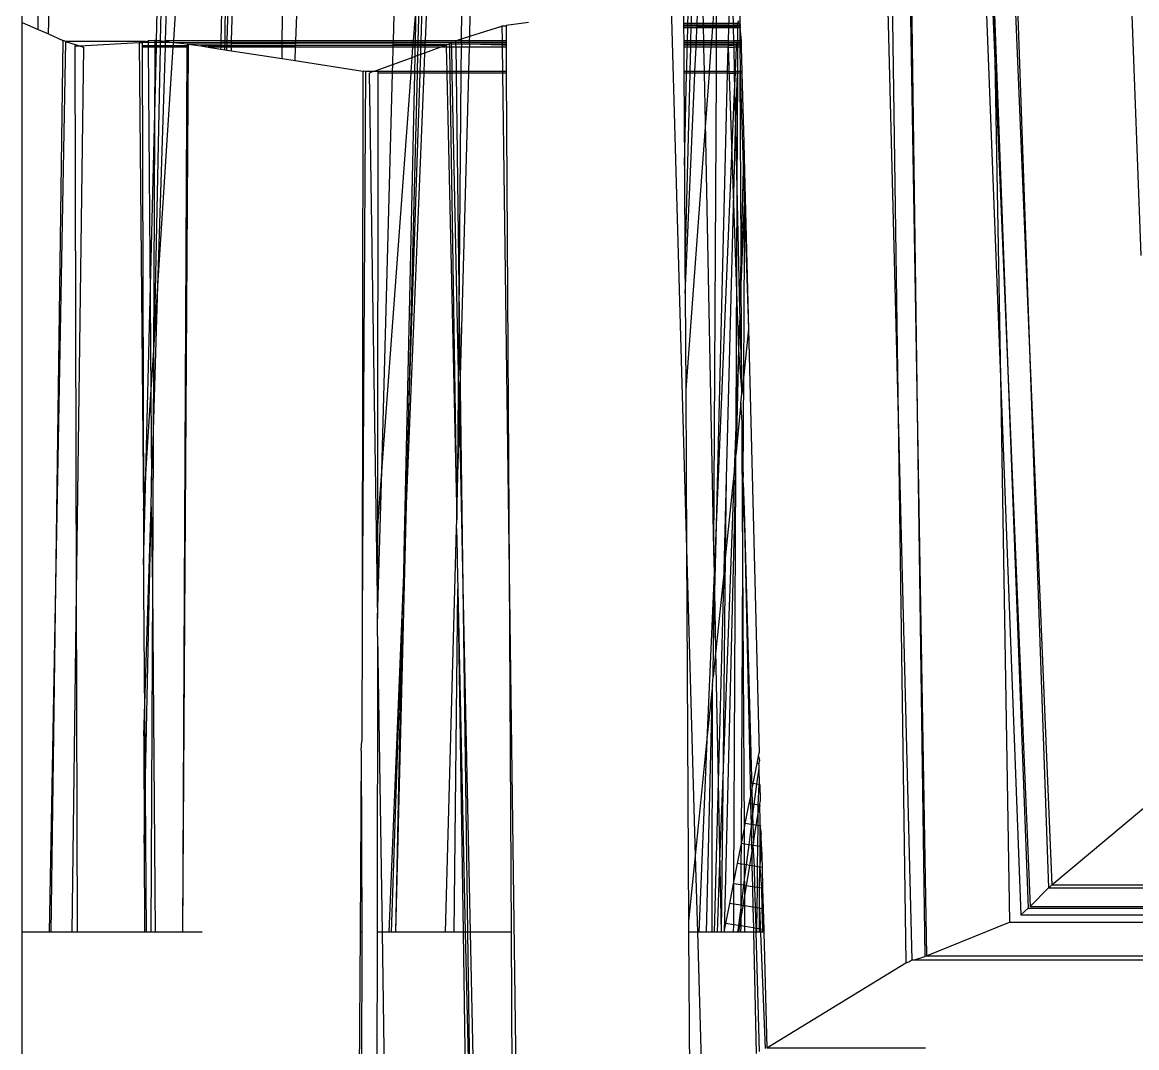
# Model space of a CAD drawing. Extents: x -24961 to 905641, y -154323 to 635957.
# Drawn here: x 437873.61 to 437907.46, y -143411.41 to -143380.25 of the extents above; entities that cross this region are included whole.
import ezdxf

# ---------------------------------------------------------------- set-up
doc = ezdxf.new("R2010")
doc.units = 0
doc.header["$LTSCALE"] = 1000
doc.header["$MEASUREMENT"] = 0

msp = doc.modelspace()

# ---------------------------------------------------------------- linework, layer by layer
for p, q in [((437906.967, -143371.009), (437907.587, -143387.344)), ((437899.797, -143375.767), (437900.215, -143392.253)), ((437899.986, -143375.767), (437900.215, -143392.253)), ((437900.512, -143375.506), (437900.793, -143392.062)), ((437900.566, -143375.767), (437900.793, -143392.062)), ((437902.742, -143375.767), (437903.32, -143391.038)), ((437902.921, -143375.767), (437903.156, -143381.423)), ((437903.604, -143375.767), (437904.203, -143390.183)), ((437903.695, -143375.767), (437904.203, -143390.183)), ((437874.097, -143380.473), (437874.111, -143378.879)), ((437874.402, -143380.608), (437874.456, -143378.878)), ((437877.688, -143380.812), (437877.737, -143378.878)), ((437877.81, -143380.821), (437877.85, -143378.878)), ((437877.961, -143380.821), (437878.022, -143378.878)), ((437878.211, -143380.812), (437878.336, -143378.878)), ((437879.651, -143380.821), (437879.691, -143378.877)), ((437879.769, -143380.814), (437879.788, -143378.877)), ((437879.834, -143380.821), (437879.898, -143378.877)), ((437879.97, -143380.814), (437880.018, -143378.877)), ((437873.61, -143380.257), (437873.61, -143378.879)), ((437881.508, -143380.815), (437881.526, -143378.972)), ((437881.919, -143380.816), (437881.99, -143379.066)), ((437884.881, -143380.821), (437884.912, -143379.656)), ((437885.49, -143380.821), (437885.575, -143379.797)), ((437885.552, -143380.819), (437885.575, -143379.797)), ((437885.635, -143380.819), (437885.661, -143379.797)), ((437885.727, -143380.821), (437885.76, -143379.828)), ((437885.855, -143380.819), (437885.894, -143379.839)), ((437893.324, -143379.78), (437893.788, -143396.238)), ((437903.127, -143379.74), (437903.547, -143390.833)), ((437903.127, -143379.74), (437903.156, -143381.423)), ((437886.954, -143380.76), (437886.961, -143379.982)), ((437887.201, -143380.681), (437887.219, -143380.016)), ((437893.698, -143380.069), (437893.699, -143380.281)), ((437893.828, -143380.281), (437893.834, -143380.052)), ((437893.93, -143380.041), (437893.924, -143380.281)), ((437894.11, -143380.281), (437894.121, -143380.018)), ((437894.301, -143380.281), (437894.295, -143379.998)), ((437894.604, -143380), (437894.583, -143380.281)), ((437894.7, -143380.281), (437894.702, -143379.98)), ((437895.075, -143380.004), (437895.069, -143380.281)), ((437895.197, -143380.005), (437895.203, -143380.281)), ((437895.361, -143380.207), (437895.339, -143380.281)), ((437895.403, -143380.007), (437895.404, -143380.281)), ((437873.61, -143380.257), (437874.097, -143380.473)), ((437873.61, -143407.896), (437873.61, -143380.257)), ((437874.097, -143380.473), (437874.402, -143380.608)), ((437887.201, -143380.681), (437888.177, -143380.372)), ((437888.305, -143380.372), (437888.177, -143380.372)), ((437888.177, -143380.372), (437888.183, -143380.821)), ((437888.305, -143380.343), (437888.989, -143380.253)), ((437888.305, -143380.343), (437888.305, -143380.372)), ((437888.305, -143380.372), (437888.308, -143380.821)), ((437893.699, -143380.281), (437893.828, -143380.281)), ((437893.699, -143380.281), (437893.699, -143380.343)), ((437893.827, -143380.343), (437893.699, -143380.343)), ((437893.699, -143380.343), (437893.7, -143380.412)), ((437893.826, -143380.372), (437893.7, -143380.372)), ((437893.7, -143380.412), (437893.825, -143380.412)), ((437893.7, -143380.412), (437893.702, -143380.821)), ((437893.815, -143380.821), (437893.825, -143380.412)), ((437893.825, -143380.412), (437893.826, -143380.372)), ((437893.825, -143380.412), (437893.92, -143380.412)), ((437893.826, -143380.372), (437893.827, -143380.343)), ((437893.922, -143380.372), (437893.826, -143380.372)), ((437893.827, -143380.343), (437893.828, -143380.281)), ((437893.922, -143380.343), (437893.827, -143380.343)), ((437893.828, -143380.281), (437893.924, -143380.281)), ((437893.92, -143380.412), (437893.91, -143380.821)), ((437893.922, -143380.372), (437893.92, -143380.412)), ((437893.92, -143380.412), (437894.104, -143380.412)), ((437893.924, -143380.281), (437893.922, -143380.343)), ((437894.107, -143380.343), (437893.922, -143380.343)), ((437893.922, -143380.343), (437893.922, -143380.372)), ((437894.106, -143380.372), (437893.922, -143380.372)), ((437893.924, -143380.281), (437894.11, -143380.281)), ((437894.086, -143380.821), (437894.104, -143380.412)), ((437894.104, -143380.412), (437894.106, -143380.372)), ((437894.104, -143380.412), (437894.303, -143380.412)), ((437894.106, -143380.372), (437894.107, -143380.343)), ((437894.106, -143380.372), (437894.577, -143380.372)), ((437894.107, -143380.343), (437894.11, -143380.281)), ((437894.302, -143380.343), (437894.107, -143380.343)), ((437894.11, -143380.281), (437894.301, -143380.281)), ((437894.302, -143380.343), (437894.301, -143380.281)), ((437894.301, -143380.281), (437894.583, -143380.281)), ((437894.303, -143380.412), (437894.302, -143380.343)), ((437894.579, -143380.343), (437894.302, -143380.343)), ((437894.303, -143380.412), (437894.574, -143380.412)), ((437894.311, -143380.821), (437894.303, -143380.412)), ((437894.574, -143380.412), (437894.543, -143380.821)), ((437894.577, -143380.372), (437894.574, -143380.412)), ((437894.574, -143380.412), (437894.7, -143380.412)), ((437894.579, -143380.343), (437894.577, -143380.372)), ((437894.577, -143380.372), (437895.066, -143380.372)), ((437894.583, -143380.281), (437894.579, -143380.343)), ((437894.7, -143380.343), (437894.579, -143380.343)), ((437894.583, -143380.281), (437894.7, -143380.281)), ((437894.697, -143380.821), (437894.7, -143380.412)), ((437894.7, -143380.281), (437895.069, -143380.281)), ((437894.7, -143380.343), (437894.7, -143380.281)), ((437895.067, -143380.343), (437894.7, -143380.343)), ((437894.7, -143380.412), (437894.7, -143380.343)), ((437894.7, -143380.412), (437895.065, -143380.412)), ((437895.065, -143380.412), (437895.055, -143380.821)), ((437895.066, -143380.372), (437895.065, -143380.412)), ((437895.065, -143380.412), (437895.206, -143380.412)), ((437895.067, -143380.343), (437895.066, -143380.372)), ((437895.066, -143380.372), (437895.338, -143380.372)), ((437895.069, -143380.281), (437895.067, -143380.343)), ((437895.067, -143380.343), (437895.205, -143380.343)), ((437895.069, -143380.281), (437895.203, -143380.281)), ((437895.203, -143380.281), (437895.205, -143380.343)), ((437895.203, -143380.281), (437895.339, -143380.281)), ((437895.205, -143380.343), (437895.206, -143380.412)), ((437895.338, -143380.343), (437895.205, -143380.343)), ((437895.206, -143380.412), (437895.215, -143380.821)), ((437895.206, -143380.412), (437895.338, -143380.412)), ((437895.338, -143380.412), (437895.336, -143380.821)), ((437895.339, -143380.281), (437895.338, -143380.343)), ((437895.338, -143380.343), (437895.338, -143380.372)), ((437895.405, -143380.343), (437895.338, -143380.343)), ((437895.338, -143380.372), (437895.338, -143380.412)), ((437895.405, -143380.372), (437895.338, -143380.372)), ((437895.338, -143380.412), (437895.405, -143380.412)), ((437895.339, -143380.281), (437895.404, -143380.281)), ((437895.404, -143380.281), (437895.405, -143380.343)), ((437895.404, -143380.281), (437895.431, -143380.281)), ((437895.405, -143380.343), (437895.405, -143380.372)), ((437895.433, -143380.343), (437895.405, -143380.343)), ((437895.405, -143380.372), (437895.405, -143380.412)), ((437895.434, -143380.372), (437895.405, -143380.372)), ((437895.405, -143380.412), (437895.435, -143380.412)), ((437895.405, -143380.412), (437895.407, -143380.821)), ((437895.405, -143380.412), (437895.445, -143380.821)), ((437874.402, -143380.608), (437874.841, -143380.808)), ((437874.841, -143380.808), (437874.618, -143397.385)), ((437874.926, -143380.84), (437874.618, -143397.385)), ((437874.883, -143380.821), (437874.841, -143380.808)), ((437874.926, -143380.84), (437874.883, -143380.821)), ((437877.348, -143380.837), (437874.926, -143380.84)), ((437874.926, -143380.84), (437875.343, -143380.968)), ((437875.343, -143380.968), (437877.16, -143380.873)), ((437877.16, -143380.873), (437877.255, -143380.873)), ((437877.16, -143380.873), (437877.288, -143395.1)), ((437877.255, -143380.873), (437877.348, -143380.837)), ((437877.255, -143380.873), (437877.255, -143380.975)), ((437877.43, -143380.873), (437877.255, -143380.873)), ((437877.348, -143380.837), (437877.43, -143380.821)), ((437877.634, -143380.812), (437877.43, -143380.821)), ((437877.43, -143380.821), (437877.43, -143380.873)), ((437877.634, -143380.873), (437877.43, -143380.873)), ((437877.43, -143380.873), (437877.431, -143380.975)), ((437877.688, -143380.812), (437877.634, -143380.812)), ((437877.634, -143380.812), (437877.634, -143380.873)), ((437877.687, -143380.873), (437877.634, -143380.873)), ((437877.634, -143380.873), (437877.634, -143380.975)), ((437877.684, -143380.975), (437877.687, -143380.873)), ((437877.687, -143380.873), (437877.688, -143380.812)), ((437877.809, -143380.873), (437877.687, -143380.873)), ((437877.724, -143380.821), (437877.688, -143380.812)), ((437877.81, -143380.821), (437877.724, -143380.821)), ((437877.807, -143380.975), (437877.809, -143380.873)), ((437877.809, -143380.873), (437877.81, -143380.821)), ((437877.96, -143380.873), (437877.809, -143380.873)), ((437877.871, -143380.836), (437877.81, -143380.821)), ((437877.961, -143380.821), (437877.871, -143380.836)), ((437877.957, -143380.975), (437877.96, -143380.873)), ((437877.96, -143380.873), (437877.961, -143380.821)), ((437878.207, -143380.87), (437877.96, -143380.873)), ((437878.211, -143380.812), (437877.961, -143380.821)), ((437877.961, -143380.821), (437878.207, -143380.87)), ((437878.2, -143380.975), (437878.207, -143380.87)), ((437878.207, -143380.87), (437878.211, -143380.812)), ((437878.207, -143380.87), (437878.614, -143380.912)), ((437879.65, -143380.873), (437878.207, -143380.87)), ((437879.651, -143380.821), (437878.211, -143380.812)), ((437879.649, -143380.916), (437879.65, -143380.873)), ((437879.65, -143380.873), (437879.651, -143380.821)), ((437879.768, -143380.873), (437879.65, -143380.873)), ((437879.769, -143380.814), (437879.651, -143380.821)), ((437879.768, -143380.873), (437879.769, -143380.814)), ((437879.768, -143380.912), (437879.768, -143380.873)), ((437879.832, -143380.873), (437879.768, -143380.873)), ((437879.834, -143380.821), (437879.769, -143380.814)), ((437879.83, -143380.916), (437879.832, -143380.873)), ((437879.832, -143380.873), (437879.834, -143380.821)), ((437879.968, -143380.873), (437879.832, -143380.873)), ((437879.97, -143380.814), (437879.834, -143380.821)), ((437879.967, -143380.912), (437879.968, -143380.873)), ((437879.968, -143380.873), (437879.97, -143380.814)), ((437881.507, -143380.873), (437879.968, -143380.873)), ((437881.508, -143380.815), (437879.97, -143380.814)), ((437881.507, -143380.873), (437881.508, -143380.815)), ((437881.507, -143380.913), (437881.507, -143380.873)), ((437881.916, -143380.873), (437881.507, -143380.873)), ((437881.919, -143380.816), (437881.508, -143380.815)), ((437881.915, -143380.913), (437881.916, -143380.873)), ((437881.916, -143380.873), (437881.919, -143380.816)), ((437884.88, -143380.873), (437881.916, -143380.873)), ((437884.881, -143380.821), (437881.919, -143380.816)), ((437884.878, -143380.916), (437884.88, -143380.873)), ((437884.88, -143380.873), (437884.881, -143380.821)), ((437885.486, -143380.873), (437884.88, -143380.873)), ((437885.49, -143380.821), (437884.881, -143380.821)), ((437885.483, -143380.916), (437885.486, -143380.873)), ((437885.486, -143380.873), (437885.49, -143380.821)), ((437885.551, -143380.873), (437885.486, -143380.873)), ((437885.552, -143380.819), (437885.49, -143380.821)), ((437885.55, -143380.915), (437885.551, -143380.873)), ((437885.551, -143380.873), (437885.552, -143380.819)), ((437885.634, -143380.873), (437885.551, -143380.873)), ((437885.635, -143380.819), (437885.552, -143380.819)), ((437885.633, -143380.915), (437885.634, -143380.873)), ((437885.634, -143380.873), (437885.635, -143380.819)), ((437885.725, -143380.873), (437885.634, -143380.873)), ((437885.727, -143380.821), (437885.635, -143380.819)), ((437885.724, -143380.916), (437885.725, -143380.873)), ((437885.725, -143380.873), (437885.727, -143380.821)), ((437885.852, -143380.873), (437885.725, -143380.873)), ((437885.855, -143380.819), (437885.727, -143380.821)), ((437885.851, -143380.915), (437885.852, -143380.873)), ((437885.852, -143380.873), (437885.855, -143380.819)), ((437886.64, -143380.872), (437885.852, -143380.873)), ((437886.773, -143380.817), (437885.855, -143380.819)), ((437886.584, -143380.908), (437886.535, -143380.926)), ((437886.584, -143380.908), (437886.56, -143380.916)), ((437886.584, -143380.908), (437886.64, -143380.872)), ((437886.641, -143380.916), (437886.584, -143380.908)), ((437886.64, -143380.872), (437886.641, -143380.916)), ((437886.773, -143380.873), (437886.64, -143380.872)), ((437886.773, -143380.817), (437886.954, -143380.76)), ((437886.954, -143380.821), (437886.773, -143380.817)), ((437886.773, -143380.817), (437886.773, -143380.873)), ((437886.953, -143380.873), (437886.773, -143380.873)), ((437886.773, -143380.873), (437886.774, -143380.916)), ((437886.953, -143380.873), (437886.954, -143380.821)), ((437887.196, -143380.873), (437886.953, -143380.873)), ((437886.953, -143380.916), (437886.953, -143380.873)), ((437886.954, -143380.76), (437887.201, -143380.681)), ((437886.954, -143380.821), (437886.954, -143380.76)), ((437887.197, -143380.821), (437886.954, -143380.821)), ((437887.194, -143380.916), (437887.196, -143380.873)), ((437887.196, -143380.873), (437887.197, -143380.821)), ((437888.183, -143380.873), (437887.196, -143380.873)), ((437887.197, -143380.821), (437887.201, -143380.681)), ((437888.183, -143380.821), (437887.197, -143380.821)), ((437888.308, -143380.821), (437888.183, -143380.821)), ((437888.183, -143380.821), (437888.183, -143380.873)), ((437888.308, -143380.873), (437888.183, -143380.873)), ((437888.183, -143380.873), (437888.184, -143380.916)), ((437888.308, -143380.821), (437888.308, -143380.873)), ((437888.308, -143380.873), (437888.308, -143380.916)), ((437893.815, -143380.821), (437893.702, -143380.821)), ((437893.702, -143380.821), (437893.702, -143380.873)), ((437893.814, -143380.873), (437893.702, -143380.873)), ((437893.702, -143380.873), (437893.703, -143380.916)), ((437893.813, -143380.916), (437893.814, -143380.873)), ((437893.814, -143380.873), (437893.815, -143380.821)), ((437893.909, -143380.873), (437893.814, -143380.873)), ((437893.91, -143380.821), (437893.815, -143380.821)), ((437893.909, -143380.873), (437893.908, -143380.916)), ((437893.91, -143380.821), (437893.909, -143380.873)), ((437894.083, -143380.873), (437893.909, -143380.873)), ((437894.086, -143380.821), (437893.91, -143380.821)), ((437894.081, -143380.916), (437894.083, -143380.873)), ((437894.083, -143380.873), (437894.086, -143380.821)), ((437894.312, -143380.873), (437894.083, -143380.873)), ((437894.311, -143380.821), (437894.086, -143380.821)), ((437894.543, -143380.821), (437894.311, -143380.821)), ((437894.312, -143380.873), (437894.311, -143380.821)), ((437894.313, -143380.916), (437894.312, -143380.873)), ((437894.54, -143380.873), (437894.312, -143380.873)), ((437894.54, -143380.873), (437894.536, -143380.916)), ((437894.543, -143380.821), (437894.54, -143380.873)), ((437894.697, -143380.873), (437894.54, -143380.873)), ((437894.697, -143380.821), (437894.543, -143380.821)), ((437895.055, -143380.821), (437894.697, -143380.821)), ((437894.697, -143380.873), (437894.697, -143380.821)), ((437895.054, -143380.873), (437894.697, -143380.873)), ((437894.697, -143380.916), (437894.697, -143380.873)), ((437895.054, -143380.873), (437895.053, -143380.916)), ((437895.055, -143380.821), (437895.054, -143380.873)), ((437895.054, -143380.873), (437895.217, -143380.873)), ((437895.055, -143380.821), (437895.215, -143380.821)), ((437895.215, -143380.821), (437895.217, -143380.873)), ((437895.336, -143380.821), (437895.215, -143380.821)), ((437895.217, -143380.873), (437895.217, -143380.916)), ((437895.336, -143380.873), (437895.217, -143380.873)), ((437895.309, -143380.916), (437895.336, -143380.873)), ((437895.407, -143380.821), (437895.336, -143380.821)), ((437895.336, -143380.821), (437895.336, -143380.873)), ((437895.408, -143380.873), (437895.336, -143380.873)), ((437895.336, -143380.873), (437895.336, -143380.916)), ((437895.445, -143380.821), (437895.407, -143380.821)), ((437895.407, -143380.821), (437895.408, -143380.873)), ((437895.408, -143380.873), (437895.408, -143380.916)), ((437895.446, -143380.873), (437895.408, -143380.873)), ((437895.445, -143380.821), (437895.446, -143380.873)), ((437895.446, -143380.873), (437895.447, -143380.916)), ((437875.21, -143380.975), (437875.343, -143380.968)), ((437875.21, -143380.975), (437875.249, -143397.587)), ((437875.472, -143381.01), (437875.249, -143397.587)), ((437875.343, -143380.968), (437875.472, -143381.01)), ((437877.431, -143380.975), (437877.255, -143380.975)), ((437877.255, -143380.975), (437877.255, -143381.01)), ((437877.431, -143381.01), (437877.255, -143381.01)), ((437877.255, -143381.01), (437877.288, -143395.1)), ((437877.634, -143380.975), (437877.431, -143380.975)), ((437877.431, -143380.975), (437877.431, -143381.01)), ((437877.431, -143381.01), (437877.493, -143388.668)), ((437877.634, -143381.01), (437877.431, -143381.01)), ((437877.634, -143381.01), (437877.623, -143383.433)), ((437877.623, -143383.433), (437877.683, -143381.01)), ((437877.625, -143389.889), (437877.806, -143381.01)), ((437877.684, -143380.975), (437877.634, -143380.975)), ((437877.634, -143380.975), (437877.634, -143381.01)), ((437877.683, -143381.01), (437877.634, -143381.01)), ((437877.683, -143381.01), (437877.684, -143380.975)), ((437877.806, -143381.01), (437877.683, -143381.01)), ((437877.807, -143380.975), (437877.684, -143380.975)), ((437877.73, -143388.262), (437878.198, -143381.01)), ((437877.73, -143388.262), (437877.956, -143381.01)), ((437877.806, -143381.01), (437877.807, -143380.975)), ((437877.956, -143381.01), (437877.806, -143381.01)), ((437877.957, -143380.975), (437877.807, -143380.975)), ((437877.956, -143381.01), (437877.957, -143380.975)), ((437878.198, -143381.01), (437877.956, -143381.01)), ((437878.2, -143380.975), (437877.957, -143380.975)), ((437878.198, -143381.01), (437878.2, -143380.975)), ((437878.613, -143381.01), (437878.198, -143381.01)), ((437878.614, -143380.975), (437878.2, -143380.975)), ((437878.613, -143381.01), (437878.476, -143407.896)), ((437878.65, -143381.01), (437878.476, -143407.896)), ((437878.614, -143380.975), (437878.613, -143381.01)), ((437878.65, -143381.01), (437878.613, -143381.01)), ((437878.651, -143380.916), (437878.614, -143380.912)), ((437878.614, -143380.912), (437878.614, -143380.975)), ((437878.65, -143380.975), (437878.614, -143380.975)), ((437878.651, -143380.916), (437878.65, -143380.975)), ((437878.65, -143380.975), (437878.65, -143381.01)), ((437879.649, -143380.916), (437878.651, -143380.916)), ((437878.651, -143380.916), (437879.03, -143380.975)), ((437879.648, -143380.974), (437879.03, -143380.975)), ((437879.03, -143380.975), (437879.253, -143381.01)), ((437879.648, -143381.01), (437879.253, -143381.01)), ((437879.253, -143381.01), (437879.646, -143381.07)), ((437879.646, -143381.07), (437879.648, -143381.01)), ((437879.646, -143381.07), (437879.766, -143381.089)), ((437879.648, -143380.974), (437879.649, -143380.916)), ((437879.767, -143380.973), (437879.648, -143380.974)), ((437879.648, -143381.01), (437879.648, -143380.974)), ((437879.767, -143381.01), (437879.648, -143381.01)), ((437879.768, -143380.912), (437879.649, -143380.916)), ((437879.766, -143381.089), (437879.767, -143381.01)), ((437879.766, -143381.089), (437879.824, -143381.098)), ((437879.767, -143380.973), (437879.768, -143380.912)), ((437879.767, -143381.01), (437879.767, -143380.973)), ((437879.829, -143380.973), (437879.767, -143380.973)), ((437879.827, -143381.01), (437879.767, -143381.01)), ((437879.83, -143380.916), (437879.768, -143380.912)), ((437879.824, -143381.098), (437879.827, -143381.01)), ((437879.824, -143381.098), (437879.962, -143381.119)), ((437879.827, -143381.01), (437879.829, -143380.973)), ((437879.965, -143381.01), (437879.827, -143381.01)), ((437879.829, -143380.973), (437879.83, -143380.916)), ((437879.966, -143380.973), (437879.829, -143380.973)), ((437879.967, -143380.912), (437879.83, -143380.916)), ((437879.962, -143381.119), (437879.965, -143381.01)), ((437879.962, -143381.119), (437881.503, -143381.357)), ((437879.965, -143381.01), (437879.966, -143380.973)), ((437881.506, -143381.01), (437879.965, -143381.01)), ((437879.966, -143380.973), (437879.967, -143380.912)), ((437881.506, -143380.969), (437879.966, -143380.973)), ((437881.507, -143380.913), (437879.967, -143380.912)), ((437881.503, -143381.357), (437881.506, -143381.01)), ((437881.506, -143380.969), (437881.507, -143380.913)), ((437881.912, -143380.968), (437881.506, -143380.969)), ((437881.506, -143381.01), (437881.506, -143380.969)), ((437881.911, -143381.01), (437881.506, -143381.01)), ((437881.915, -143380.913), (437881.507, -143380.913)), ((437881.894, -143381.417), (437881.911, -143381.01)), ((437881.911, -143381.01), (437881.912, -143380.968)), ((437884.876, -143381.01), (437881.911, -143381.01)), ((437881.912, -143380.968), (437881.915, -143380.913)), ((437884.877, -143380.96), (437881.912, -143380.968)), ((437884.878, -143380.916), (437881.915, -143380.913)), ((437884.862, -143381.537), (437884.876, -143381.01)), ((437884.876, -143381.01), (437884.877, -143380.96)), ((437885.476, -143381.01), (437884.876, -143381.01)), ((437884.877, -143380.96), (437884.878, -143380.916)), ((437885.48, -143380.958), (437884.877, -143380.96)), ((437885.483, -143380.916), (437884.878, -143380.916)), ((437885.453, -143381.321), (437885.476, -143381.01)), ((437885.476, -143381.01), (437885.48, -143380.958)), ((437885.548, -143381.01), (437885.476, -143381.01)), ((437885.48, -143380.958), (437885.483, -143380.916)), ((437885.549, -143380.958), (437885.48, -143380.958)), ((437885.55, -143380.915), (437885.483, -143380.916)), ((437885.542, -143381.288), (437885.548, -143381.01)), ((437885.548, -143381.01), (437885.549, -143380.958)), ((437885.631, -143381.01), (437885.548, -143381.01)), ((437885.549, -143380.958), (437885.55, -143380.915)), ((437885.632, -143380.958), (437885.549, -143380.958)), ((437885.633, -143380.915), (437885.55, -143380.915)), ((437885.624, -143381.258), (437885.631, -143381.01)), ((437885.624, -143381.258), (437885.713, -143381.226)), ((437885.631, -143381.01), (437885.632, -143380.958)), ((437885.721, -143381.01), (437885.631, -143381.01)), ((437885.632, -143380.958), (437885.633, -143380.915)), ((437885.722, -143380.958), (437885.632, -143380.958)), ((437885.724, -143380.916), (437885.633, -143380.915)), ((437885.696, -143381.749), (437885.713, -143381.226)), ((437885.713, -143381.226), (437885.721, -143381.01)), ((437885.713, -143381.226), (437885.84, -143381.179)), ((437885.721, -143381.01), (437885.722, -143380.958)), ((437885.847, -143381.01), (437885.721, -143381.01)), ((437885.722, -143380.958), (437885.724, -143380.916)), ((437885.849, -143380.957), (437885.722, -143380.958)), ((437885.851, -143380.915), (437885.724, -143380.916)), ((437885.817, -143381.749), (437885.84, -143381.179)), ((437885.84, -143381.179), (437885.847, -143381.01)), ((437885.84, -143381.179), (437886.305, -143381.01)), ((437885.847, -143381.01), (437885.849, -143380.957)), ((437886.305, -143381.01), (437885.847, -143381.01)), ((437885.849, -143380.957), (437885.851, -143380.915)), ((437886.452, -143380.956), (437885.849, -143380.957)), ((437886.535, -143380.926), (437885.851, -143380.915)), ((437886.305, -143381.01), (437886.452, -143380.956)), ((437886.486, -143381.01), (437886.305, -143381.01)), ((437886.452, -143380.956), (437886.485, -143380.951)), ((437886.535, -143380.926), (437886.485, -143380.951)), ((437886.485, -143380.951), (437886.486, -143381.01)), ((437886.486, -143381.01), (437886.502, -143381.749)), ((437886.586, -143381.01), (437886.486, -143381.01)), ((437886.535, -143380.926), (437886.56, -143380.916)), ((437886.56, -143380.916), (437886.585, -143380.951)), ((437886.585, -143380.951), (437886.586, -143381.01)), ((437886.586, -143381.01), (437886.597, -143381.749)), ((437886.643, -143381.01), (437886.586, -143381.01)), ((437886.774, -143380.916), (437886.641, -143380.916)), ((437886.641, -143380.916), (437886.643, -143381.01)), ((437886.643, -143381.01), (437886.659, -143381.749)), ((437886.775, -143381.01), (437886.643, -143381.01)), ((437886.953, -143380.916), (437886.774, -143380.916)), ((437886.774, -143380.916), (437886.775, -143381.01)), ((437886.775, -143381.01), (437886.785, -143381.749)), ((437886.952, -143381.01), (437886.775, -143381.01)), ((437886.946, -143381.749), (437886.952, -143381.01)), ((437886.953, -143380.916), (437886.952, -143381.01)), ((437887.192, -143381.01), (437886.952, -143381.01)), ((437887.194, -143380.916), (437886.953, -143380.916)), ((437887.172, -143381.749), (437887.192, -143381.01)), ((437887.194, -143380.916), (437887.192, -143381.01)), ((437888.185, -143381.01), (437887.192, -143381.01)), ((437888.184, -143380.916), (437887.194, -143380.916)), ((437888.184, -143380.951), (437887.194, -143380.916)), ((437888.184, -143380.916), (437888.184, -143380.951)), ((437888.308, -143380.916), (437888.184, -143380.916)), ((437888.184, -143380.951), (437888.185, -143381.01)), ((437888.309, -143380.951), (437888.184, -143380.951)), ((437888.185, -143381.01), (437888.195, -143381.749)), ((437888.309, -143381.01), (437888.185, -143381.01)), ((437888.308, -143380.916), (437888.309, -143380.951)), ((437888.309, -143380.951), (437888.309, -143381.01)), ((437888.309, -143381.01), (437888.313, -143381.749)), ((437893.813, -143380.916), (437893.703, -143380.916)), ((437893.703, -143380.916), (437893.703, -143380.951)), ((437893.812, -143380.951), (437893.703, -143380.951)), ((437893.703, -143380.951), (437893.703, -143381.01)), ((437893.811, -143381.01), (437893.703, -143381.01)), ((437893.703, -143381.01), (437893.707, -143381.749)), ((437893.793, -143381.749), (437893.811, -143381.01)), ((437893.811, -143381.01), (437893.812, -143380.951)), ((437893.906, -143381.01), (437893.811, -143381.01)), ((437893.812, -143380.951), (437893.813, -143380.916)), ((437893.907, -143380.951), (437893.812, -143380.951)), ((437893.908, -143380.916), (437893.813, -143380.916)), ((437893.906, -143381.01), (437893.887, -143381.749)), ((437893.907, -143380.951), (437893.906, -143381.01)), ((437894.077, -143381.01), (437893.906, -143381.01)), ((437893.908, -143380.916), (437893.907, -143380.951)), ((437894.08, -143380.951), (437893.907, -143380.951)), ((437894.081, -143380.916), (437893.908, -143380.916)), ((437894.044, -143381.749), (437894.077, -143381.01)), ((437894.077, -143381.01), (437894.08, -143380.951)), ((437894.315, -143381.01), (437894.077, -143381.01)), ((437894.08, -143380.951), (437894.081, -143380.916)), ((437894.314, -143380.951), (437894.08, -143380.951)), ((437894.313, -143380.916), (437894.081, -143380.916)), ((437894.536, -143380.916), (437894.313, -143380.916)), ((437894.314, -143380.951), (437894.313, -143380.916)), ((437894.534, -143380.951), (437894.314, -143380.951)), ((437894.315, -143381.01), (437894.314, -143380.951)), ((437894.529, -143381.01), (437894.315, -143381.01)), ((437894.33, -143381.749), (437894.315, -143381.01)), ((437894.529, -143381.01), (437894.475, -143381.749)), ((437894.534, -143380.951), (437894.529, -143381.01)), ((437894.697, -143381.01), (437894.529, -143381.01)), ((437894.536, -143380.916), (437894.534, -143380.951)), ((437894.697, -143380.951), (437894.534, -143380.951)), ((437894.697, -143380.916), (437894.536, -143380.916)), ((437894.693, -143381.749), (437894.697, -143381.01)), ((437895.053, -143380.916), (437894.697, -143380.916)), ((437894.697, -143380.951), (437894.697, -143380.916)), ((437895.052, -143380.951), (437894.697, -143380.951)), ((437894.697, -143381.01), (437894.697, -143380.951)), ((437895.051, -143381.01), (437894.697, -143381.01)), ((437895.033, -143381.749), (437895.051, -143381.01)), ((437895.052, -143380.951), (437895.051, -143381.01)), ((437895.051, -143381.01), (437895.367, -143390.216)), ((437895.051, -143381.01), (437895.22, -143381.01)), ((437895.053, -143380.916), (437895.052, -143380.951)), ((437895.052, -143380.951), (437895.218, -143380.951)), ((437895.053, -143380.916), (437895.217, -143380.916)), ((437895.217, -143380.916), (437895.218, -143380.951)), ((437895.309, -143380.916), (437895.217, -143380.916)), ((437895.218, -143380.951), (437895.22, -143381.01)), ((437895.308, -143380.951), (437895.218, -143380.951)), ((437895.22, -143381.01), (437895.236, -143381.749)), ((437895.306, -143381.01), (437895.22, -143381.01)), ((437895.274, -143381.749), (437895.306, -143381.01)), ((437895.306, -143381.01), (437895.308, -143380.951)), ((437895.335, -143381.01), (437895.306, -143381.01)), ((437895.308, -143380.951), (437895.309, -143380.916)), ((437895.335, -143380.951), (437895.308, -143380.951)), ((437895.336, -143380.916), (437895.309, -143380.916)), ((437895.335, -143381.01), (437895.332, -143381.749)), ((437895.336, -143380.916), (437895.335, -143380.951)), ((437895.335, -143380.951), (437895.335, -143381.01)), ((437895.408, -143380.951), (437895.335, -143380.951)), ((437895.409, -143381.01), (437895.335, -143381.01)), ((437895.408, -143380.916), (437895.336, -143380.916)), ((437895.408, -143380.916), (437895.408, -143380.951)), ((437895.447, -143380.916), (437895.408, -143380.916)), ((437895.408, -143380.951), (437895.409, -143381.01)), ((437895.448, -143380.951), (437895.408, -143380.951)), ((437895.409, -143381.01), (437895.413, -143381.749)), ((437895.45, -143381.01), (437895.409, -143381.01)), ((437895.447, -143380.916), (437895.448, -143380.951)), ((437895.448, -143380.951), (437895.45, -143381.01)), ((437895.45, -143381.01), (437895.468, -143381.749)), ((437881.503, -143381.357), (437881.894, -143381.417)), ((437881.894, -143381.417), (437883.951, -143381.741)), ((437884.28, -143381.749), (437884.862, -143381.537)), ((437884.856, -143381.749), (437884.862, -143381.537)), ((437884.862, -143381.537), (437885.453, -143381.321)), ((437885.422, -143381.749), (437885.453, -143381.321)), ((437885.453, -143381.321), (437885.542, -143381.288)), ((437885.532, -143381.749), (437885.542, -143381.288)), ((437885.542, -143381.288), (437885.624, -143381.258)), ((437885.612, -143381.749), (437885.624, -143381.258)), ((437903.156, -143381.423), (437903.547, -143390.833)), ((437903.156, -143381.423), (437903.32, -143391.038)), ((437883.951, -143381.741), (437883.933, -143398.353)), ((437884.04, -143381.749), (437883.933, -143398.353)), ((437883.951, -143381.741), (437883.988, -143381.741)), ((437884.04, -143381.749), (437883.988, -143381.741)), ((437884.251, -143381.749), (437884.04, -143381.749)), ((437884.142, -143381.799), (437884.251, -143381.749)), ((437884.142, -143381.799), (437884.396, -143398.366)), ((437884.28, -143381.749), (437884.251, -143381.749)), ((437884.415, -143381.753), (437884.28, -143381.749)), ((437884.415, -143381.799), (437884.399, -143395.681)), ((437884.856, -143381.749), (437884.415, -143381.753)), ((437884.415, -143381.753), (437884.415, -143381.799)), ((437884.855, -143381.799), (437884.415, -143381.799)), ((437884.53, -143393.898), (437885.418, -143381.799)), ((437884.53, -143393.898), (437884.855, -143381.799)), ((437884.855, -143381.799), (437884.856, -143381.749)), ((437885.418, -143381.799), (437884.855, -143381.799)), ((437885.422, -143381.749), (437884.856, -143381.749)), ((437885.211, -143396.385), (437885.531, -143381.799)), ((437885.284, -143394.89), (437885.815, -143381.799)), ((437885.355, -143392.041), (437885.611, -143381.799)), ((437885.355, -143392.041), (437885.694, -143381.799)), ((437885.418, -143381.799), (437885.422, -143381.749)), ((437885.531, -143381.799), (437885.418, -143381.799)), ((437885.532, -143381.749), (437885.422, -143381.749)), ((437885.531, -143381.799), (437885.532, -143381.749)), ((437885.611, -143381.799), (437885.531, -143381.799)), ((437885.612, -143381.749), (437885.532, -143381.749)), ((437885.611, -143381.799), (437885.612, -143381.749)), ((437885.694, -143381.799), (437885.611, -143381.799)), ((437885.696, -143381.749), (437885.612, -143381.749)), ((437885.694, -143381.799), (437885.696, -143381.749)), ((437885.815, -143381.799), (437885.694, -143381.799)), ((437885.817, -143381.749), (437885.696, -143381.749)), ((437885.815, -143381.799), (437885.817, -143381.749)), ((437886.503, -143381.799), (437885.815, -143381.799)), ((437886.502, -143381.749), (437885.817, -143381.749)), ((437886.502, -143381.749), (437886.503, -143381.799)), ((437886.597, -143381.749), (437886.502, -143381.749)), ((437886.598, -143381.799), (437886.503, -143381.799)), ((437886.503, -143381.799), (437886.806, -143395.367)), ((437886.597, -143381.749), (437886.598, -143381.799)), ((437886.659, -143381.749), (437886.597, -143381.749)), ((437886.66, -143381.799), (437886.598, -143381.799)), ((437886.598, -143381.799), (437886.806, -143395.367)), ((437886.659, -143381.749), (437886.66, -143381.799)), ((437886.785, -143381.749), (437886.659, -143381.749)), ((437886.66, -143381.799), (437886.865, -143391.383)), ((437886.786, -143381.799), (437886.66, -143381.799)), ((437886.785, -143381.749), (437886.786, -143381.799)), ((437886.946, -143381.749), (437886.785, -143381.749)), ((437886.786, -143381.799), (437886.884, -143389.149)), ((437886.946, -143381.799), (437886.786, -143381.799)), ((437886.884, -143389.149), (437886.946, -143381.799)), ((437886.913, -143391.377), (437887.171, -143381.799)), ((437886.946, -143381.799), (437886.946, -143381.749)), ((437887.172, -143381.749), (437886.946, -143381.749)), ((437887.171, -143381.799), (437886.946, -143381.799)), ((437887.171, -143381.799), (437887.172, -143381.749)), ((437888.196, -143381.799), (437887.171, -143381.799)), ((437888.195, -143381.749), (437887.172, -143381.749)), ((437888.195, -143381.749), (437888.196, -143381.799)), ((437888.313, -143381.749), (437888.195, -143381.749)), ((437888.196, -143381.799), (437888.397, -143396.95)), ((437888.313, -143381.799), (437888.196, -143381.799)), ((437888.313, -143381.749), (437888.313, -143381.799)), ((437888.313, -143381.799), (437888.397, -143396.95)), ((437893.793, -143381.749), (437893.707, -143381.749)), ((437893.707, -143381.749), (437893.708, -143381.799)), ((437893.791, -143381.799), (437893.708, -143381.799)), ((437893.708, -143381.799), (437893.723, -143384.602)), ((437893.723, -143384.602), (437893.791, -143381.799)), ((437893.886, -143381.799), (437893.74, -143387.623)), ((437893.745, -143388.495), (437894.042, -143381.799)), ((437893.791, -143381.799), (437893.793, -143381.749)), ((437893.886, -143381.799), (437893.791, -143381.799)), ((437893.887, -143381.749), (437893.793, -143381.749)), ((437893.887, -143381.749), (437893.886, -143381.799)), ((437894.042, -143381.799), (437893.886, -143381.799)), ((437894.044, -143381.749), (437893.887, -143381.749)), ((437894.042, -143381.799), (437894.044, -143381.749)), ((437894.331, -143381.799), (437894.042, -143381.799)), ((437894.33, -143381.749), (437894.044, -143381.749)), ((437894.475, -143381.749), (437894.33, -143381.749)), ((437894.331, -143381.799), (437894.33, -143381.749)), ((437894.471, -143381.799), (437894.331, -143381.799)), ((437894.361, -143383.295), (437894.331, -143381.799)), ((437894.471, -143381.799), (437894.361, -143383.295)), ((437894.475, -143381.749), (437894.471, -143381.799)), ((437894.693, -143381.799), (437894.471, -143381.799)), ((437894.693, -143381.749), (437894.475, -143381.749)), ((437894.619, -143396.285), (437894.693, -143381.799)), ((437895.033, -143381.749), (437894.693, -143381.749)), ((437894.693, -143381.799), (437894.693, -143381.749)), ((437895.031, -143381.799), (437894.693, -143381.799)), ((437894.694, -143395.529), (437895.031, -143381.799)), ((437895.031, -143381.799), (437895.033, -143381.749)), ((437895.031, -143381.799), (437895.237, -143381.799)), ((437895.033, -143381.749), (437895.236, -143381.749)), ((437895.236, -143381.749), (437895.237, -143381.799)), ((437895.274, -143381.749), (437895.236, -143381.749)), ((437895.237, -143381.799), (437895.249, -143382.344)), ((437895.272, -143381.799), (437895.237, -143381.799)), ((437895.249, -143382.344), (437895.272, -143381.799)), ((437895.272, -143381.799), (437895.274, -143381.749)), ((437895.331, -143381.799), (437895.272, -143381.799)), ((437895.332, -143381.749), (437895.274, -143381.749)), ((437895.275, -143383.503), (437895.331, -143381.799)), ((437895.331, -143381.799), (437895.315, -143385.287)), ((437895.332, -143381.749), (437895.331, -143381.799)), ((437895.413, -143381.799), (437895.331, -143381.799)), ((437895.413, -143381.749), (437895.332, -143381.749)), ((437895.413, -143381.749), (437895.413, -143381.799)), ((437895.468, -143381.749), (437895.413, -143381.749)), ((437895.444, -143387.125), (437895.413, -143381.799)), ((437895.413, -143381.799), (437895.667, -143389.578)), ((437895.47, -143381.799), (437895.413, -143381.799)), ((437895.468, -143381.749), (437895.47, -143381.799)), ((437895.47, -143381.799), (437895.523, -143383.913)), ((437894.694, -143395.529), (437895.249, -143382.344)), ((437895.249, -143382.344), (437895.275, -143383.503)), ((437877.493, -143388.668), (437877.623, -143383.433)), ((437877.623, -143383.433), (437877.593, -143390.371)), ((437894.361, -143383.295), (437893.761, -143391.418)), ((437894.619, -143396.285), (437894.361, -143383.295)), ((437895, -143394.103), (437895.275, -143383.503)), ((437895.275, -143383.503), (437895.315, -143385.287)), ((437895.523, -143383.913), (437895.444, -143387.125)), ((437895.523, -143383.913), (437895.556, -143385.19)), ((437893.723, -143384.602), (437893.74, -143387.623)), ((437895.315, -143385.287), (437895.281, -143392.547)), ((437895.315, -143385.287), (437895.397, -143388.985)), ((437895.556, -143385.19), (437895.449, -143388.003)), ((437895.527, -143390.969), (437895.556, -143385.19)), ((437895.556, -143385.19), (437895.667, -143389.578)), ((437895.444, -143387.125), (437895.397, -143388.985)), ((437895.449, -143388.003), (437895.444, -143387.125)), ((437893.74, -143387.623), (437893.745, -143388.495)), ((437895.449, -143388.003), (437895.397, -143388.985)), ((437895.469, -143391.54), (437895.449, -143388.003)), ((437877.582, -143392.997), (437877.73, -143388.262)), ((437877.625, -143389.889), (437877.73, -143388.262)), ((437877.361, -143393.977), (437877.493, -143388.668)), ((437877.493, -143388.668), (437877.516, -143391.568)), ((437893.745, -143388.495), (437893.761, -143391.418)), ((437895.397, -143388.985), (437895.403, -143389.237)), ((437886.865, -143391.383), (437886.884, -143389.149)), ((437886.884, -143389.149), (437886.913, -143391.377)), ((437895.403, -143389.237), (437895.381, -143389.659)), ((437895.403, -143389.237), (437895.469, -143391.54)), ((437895.381, -143389.659), (437895.384, -143389.763)), ((437895.667, -143389.578), (437895.527, -143390.969)), ((437895.667, -143389.578), (437895.994, -143402.447)), ((437877.593, -143390.371), (437877.625, -143389.889)), ((437895.384, -143389.763), (437895.367, -143390.216)), ((437877.516, -143391.568), (437877.593, -143390.371)), ((437877.593, -143390.371), (437877.582, -143392.997)), ((437895.367, -143390.216), (437895.281, -143392.547)), ((437895.367, -143390.216), (437895.29, -143393.312)), ((437895.367, -143390.216), (437895.469, -143391.54)), ((437904.203, -143390.183), (437904.88, -143406.464)), ((437904.203, -143390.183), (437904.78, -143406.556)), ((437895.527, -143390.969), (437895.469, -143391.54)), ((437895.511, -143394.074), (437895.527, -143390.969)), ((437903.32, -143391.038), (437903.601, -143407.593)), ((437903.32, -143391.038), (437903.938, -143407.374)), ((437903.547, -143390.833), (437904.224, -143407.114)), ((437903.547, -143390.833), (437904.165, -143407.169)), ((437886.843, -143394.003), (437886.865, -143391.383)), ((437886.865, -143391.383), (437886.886, -143392.384)), ((437886.886, -143392.384), (437886.913, -143391.377)), ((437886.913, -143391.377), (437886.993, -143397.395)), ((437877.361, -143393.977), (437877.516, -143391.568)), ((437877.516, -143391.568), (437877.537, -143394.17)), ((437893.761, -143391.418), (437893.788, -143396.238)), ((437895.441, -143391.813), (437895.469, -143391.54)), ((437885.284, -143394.89), (437885.355, -143392.041)), ((437895.441, -143391.813), (437895.29, -143393.312)), ((437895.474, -143392.418), (437895.441, -143391.813)), ((437900.793, -143392.062), (437901.075, -143408.617)), ((437900.793, -143392.062), (437901.024, -143408.636)), ((437886.843, -143394.003), (437886.886, -143392.384)), ((437886.886, -143392.384), (437886.993, -143397.395)), ((437895.478, -143393.112), (437895.474, -143392.418)), ((437900.215, -143392.253), (437900.634, -143408.74)), ((437900.215, -143392.253), (437900.446, -143408.828)), ((437895.281, -143392.547), (437895.231, -143393.898)), ((437895.281, -143392.547), (437895.29, -143393.312)), ((437877.537, -143394.17), (437877.582, -143392.997)), ((437877.582, -143392.997), (437877.563, -143397.421)), ((437895.29, -143393.312), (437895.276, -143393.446)), ((437895.498, -143396.618), (437895.478, -143393.112)), ((437895.478, -143393.112), (437895.511, -143394.074)), ((437895.276, -143393.446), (437895.231, -143393.898)), ((437895.276, -143393.446), (437895.274, -143393.955)), ((437877.288, -143395.1), (437877.361, -143393.977)), ((437877.292, -143396.736), (437877.361, -143393.977)), ((437884.396, -143398.366), (437884.53, -143393.898)), ((437884.399, -143395.681), (437884.53, -143393.898)), ((437886.806, -143395.367), (437886.843, -143394.003)), ((437895.231, -143393.898), (437894.908, -143402.638)), ((437894.927, -143396.908), (437895, -143394.103)), ((437895.274, -143393.955), (437894.928, -143407.896)), ((437895.231, -143393.898), (437894.974, -143396.435)), ((437894.974, -143396.435), (437895, -143394.103)), ((437895.274, -143393.955), (437895.215, -143406.428)), ((437895.51, -143394.25), (437895.511, -143394.074)), ((437877.521, -143394.973), (437877.539, -143394.389)), ((437877.539, -143394.389), (437877.537, -143394.17)), ((437895.498, -143396.618), (437895.51, -143394.25)), ((437895.51, -143394.25), (437895.533, -143395.065)), ((437877.288, -143395.1), (437877.292, -143396.736)), ((437877.324, -143401.28), (437877.521, -143394.973)), ((437877.343, -143403.65), (437877.521, -143394.973)), ((437877.521, -143394.973), (437877.563, -143397.421)), ((437884.96, -143407.896), (437885.284, -143394.89)), ((437885.211, -143396.385), (437885.284, -143394.89)), ((437895.533, -143395.065), (437895.773, -143403.576)), ((437895.533, -143395.065), (437895.728, -143403.806)), ((437886.799, -143395.632), (437886.806, -143395.367)), ((437884.399, -143395.681), (437884.396, -143398.366)), ((437886.469, -143407.896), (437886.799, -143395.632)), ((437886.799, -143395.632), (437886.822, -143396.427)), ((437894.633, -143396.978), (437894.694, -143395.529)), ((437894.645, -143397.55), (437894.694, -143395.529)), ((437885.197, -143397.035), (437885.211, -143396.385)), ((437886.822, -143396.427), (437886.821, -143396.64)), ((437893.788, -143396.238), (437894.051, -143405.576)), ((437893.788, -143396.238), (437893.85, -143407.561)), ((437894.633, -143396.978), (437894.619, -143396.285)), ((437894.908, -143402.638), (437894.974, -143396.435)), ((437894.974, -143396.435), (437894.927, -143396.908)), ((437877.292, -143396.736), (437877.294, -143397.473)), ((437886.821, -143396.64), (437886.838, -143397.474)), ((437895.454, -143405.205), (437895.498, -143396.618)), ((437895.545, -143404.742), (437895.498, -143396.618)), ((437885.157, -143398.016), (437885.197, -143397.035)), ((437888.397, -143396.95), (437888.618, -143413.527)), ((437888.397, -143396.95), (437888.458, -143407.896)), ((437894.614, -143397.445), (437894.633, -143396.978)), ((437894.645, -143397.55), (437894.633, -143396.978)), ((437894.927, -143396.908), (437894.68, -143399.345)), ((437894.76, -143403.326), (437894.927, -143396.908)), ((437874.618, -143397.385), (437874.423, -143407.896)), ((437874.618, -143397.385), (437874.477, -143407.896)), ((437877.294, -143397.473), (437877.324, -143401.28)), ((437877.563, -143397.421), (437877.518, -143407.896)), ((437877.563, -143397.421), (437877.648, -143407.896)), ((437886.726, -143407.896), (437886.838, -143397.474)), ((437886.838, -143397.474), (437886.998, -143407.896)), ((437886.838, -143397.474), (437887.061, -143407.896)), ((437886.993, -143397.395), (437887.133, -143407.896)), ((437886.993, -143397.395), (437887.218, -143407.896)), ((437894.429, -143401.835), (437894.614, -143397.445)), ((437894.605, -143399.169), (437894.614, -143397.445)), ((437875.249, -143397.587), (437875.111, -143407.896)), ((437875.249, -143397.587), (437875.273, -143407.896)), ((437894.605, -143399.169), (437894.645, -143397.55)), ((437894.68, -143399.345), (437894.645, -143397.55)), ((437884.757, -143407.896), (437885.157, -143398.016)), ((437884.83, -143407.896), (437885.157, -143398.016)), ((437884.96, -143407.896), (437885.157, -143398.016)), ((437883.933, -143398.353), (437883.928, -143402.089)), ((437884.401, -143398.693), (437884.396, -143398.366)), ((437884.395, -143398.903), (437884.401, -143398.693)), ((437884.395, -143398.903), (437884.385, -143407.896)), ((437884.395, -143398.903), (437884.542, -143407.896)), ((437894.6, -143400.141), (437894.605, -143399.169)), ((437894.68, -143399.345), (437894.6, -143400.141)), ((437894.76, -143403.326), (437894.68, -143399.345)), ((437894.575, -143400.388), (437894.6, -143400.141)), ((437894.391, -143407.896), (437894.575, -143400.388)), ((437894.575, -143400.388), (437894.429, -143401.835)), ((437894.561, -143407.896), (437894.575, -143400.388)), ((437877.304, -143401.929), (437877.324, -143401.28)), ((437877.324, -143401.28), (437877.343, -143403.65)), ((437894.429, -143401.835), (437894.051, -143405.576)), ((437894.174, -143407.896), (437894.429, -143401.835)), ((437877.304, -143401.929), (437877.312, -143405.199)), ((437883.907, -143402.388), (437883.928, -143402.089)), ((437883.907, -143402.388), (437883.871, -143407.896)), ((437883.907, -143402.388), (437883.922, -143407.896)), ((437895.929, -143402.777), (437895.973, -143402.553)), ((437895.973, -143402.553), (437895.994, -143402.447)), ((437895.973, -143402.553), (437896, -143402.687)), ((437894.908, -143402.638), (437894.803, -143405.475)), ((437894.851, -143407.896), (437894.908, -143402.638)), ((437895.811, -143403.384), (437895.929, -143402.777)), ((437896.003, -143402.789), (437895.929, -143402.777)), ((437896, -143402.687), (437895.977, -143402.785)), ((437895.977, -143402.785), (437895.98, -143402.847)), ((437895.98, -143402.847), (437895.98, -143402.918)), ((437895.98, -143402.918), (437895.91, -143403.4)), ((437895.98, -143402.918), (437895.992, -143403.414)), ((437894.641, -143407.896), (437894.76, -143403.326)), ((437894.803, -143405.475), (437894.76, -143403.326)), ((437895.728, -143403.806), (437895.773, -143403.576)), ((437895.773, -143403.576), (437895.811, -143403.384)), ((437895.773, -143403.576), (437895.785, -143404.006)), ((437895.91, -143403.4), (437895.811, -143403.384)), ((437895.91, -143403.4), (437895.832, -143404.014)), ((437895.992, -143403.414), (437895.91, -143403.4)), ((437895.968, -143404.036), (437895.992, -143403.414)), ((437896.019, -143403.418), (437895.992, -143403.414)), ((437896.031, -143403.893), (437896.019, -143403.418)), ((437877.312, -143405.199), (437877.343, -143403.65)), ((437877.343, -143403.65), (437877.377, -143407.896)), ((437895.692, -143403.991), (437895.728, -143403.806)), ((437895.728, -143403.806), (437895.732, -143403.998)), ((437896.006, -143404.042), (437896.031, -143403.893)), ((437904.88, -143406.464), (437908.164, -143403.716)), ((437895.573, -143404.598), (437895.692, -143403.991)), ((437895.732, -143403.998), (437895.692, -143403.991)), ((437895.785, -143404.006), (437895.732, -143403.998)), ((437895.732, -143403.998), (437895.754, -143404.628)), ((437895.832, -143404.014), (437895.785, -143404.006)), ((437895.785, -143404.006), (437895.794, -143404.314)), ((437895.832, -143404.014), (437895.794, -143404.314)), ((437895.968, -143404.036), (437895.832, -143404.014)), ((437895.965, -143404.294), (437895.968, -143404.036)), ((437895.965, -143404.294), (437896.006, -143404.042)), ((437896.035, -143404.047), (437895.968, -143404.036)), ((437896.006, -143404.042), (437896.017, -143404.522)), ((437895.545, -143404.742), (437895.573, -143404.598)), ((437895.754, -143404.628), (437895.573, -143404.598)), ((437895.794, -143404.314), (437895.754, -143404.628)), ((437895.794, -143404.314), (437895.803, -143404.636)), ((437895.906, -143404.652), (437895.965, -143404.294)), ((437895.961, -143404.661), (437895.965, -143404.294)), ((437896.017, -143404.522), (437896.016, -143404.67)), ((437895.454, -143405.205), (437895.545, -143404.742)), ((437895.548, -143405.22), (437895.545, -143404.742)), ((437895.748, -143404.679), (437895.676, -143405.241)), ((437895.754, -143404.628), (437895.748, -143404.679)), ((437895.748, -143404.679), (437895.76, -143405.255)), ((437895.803, -143404.636), (437895.754, -143404.628)), ((437895.906, -143404.652), (437895.803, -143404.636)), ((437895.803, -143404.636), (437895.819, -143405.186)), ((437895.819, -143405.186), (437895.906, -143404.652)), ((437895.961, -143404.661), (437895.906, -143404.652)), ((437895.954, -143405.287), (437895.961, -143404.661)), ((437896.016, -143404.67), (437895.961, -143404.661)), ((437896.016, -143404.67), (437896.013, -143405.296)), ((437896.051, -143404.676), (437896.016, -143404.67)), ((437896.016, -143404.67), (437896.057, -143404.922)), ((437896.067, -143405.305), (437896.057, -143404.922)), ((437877.312, -143405.199), (437877.318, -143407.896)), ((437895.336, -143405.812), (437895.454, -143405.205)), ((437895.451, -143405.831), (437895.454, -143405.205)), ((437895.548, -143405.22), (437895.454, -143405.205)), ((437895.676, -143405.241), (437895.548, -143405.22)), ((437895.551, -143405.847), (437895.548, -143405.22)), ((437895.676, -143405.241), (437895.599, -143405.855)), ((437895.76, -143405.255), (437895.676, -143405.241)), ((437895.806, -143405.262), (437895.76, -143405.255)), ((437895.76, -143405.255), (437895.766, -143405.505)), ((437895.766, -143405.505), (437895.806, -143405.262)), ((437895.819, -143405.186), (437895.806, -143405.262)), ((437895.954, -143405.287), (437895.806, -143405.262)), ((437895.806, -143405.262), (437895.838, -143405.894)), ((437894.051, -143405.576), (437893.85, -143407.561)), ((437894.051, -143405.576), (437894.116, -143407.896)), ((437894.803, -143405.475), (437894.713, -143407.896)), ((437894.851, -143407.896), (437894.803, -143405.475)), ((437895.706, -143405.873), (437895.766, -143405.505)), ((437895.766, -143405.505), (437895.775, -143405.884)), ((437895.947, -143405.912), (437895.954, -143405.287)), ((437896.013, -143405.296), (437895.954, -143405.287)), ((437896.013, -143405.296), (437896.01, -143405.922)), ((437896.067, -143405.305), (437896.013, -143405.296)), ((437896.043, -143405.66), (437896.067, -143405.305)), ((437896.067, -143405.305), (437896.083, -143405.934)), ((437895.215, -143406.428), (437895.336, -143405.812)), ((437895.451, -143405.831), (437895.336, -143405.812)), ((437895.448, -143406.463), (437895.451, -143405.831)), ((437895.551, -143405.847), (437895.451, -143405.831)), ((437895.599, -143405.855), (437895.551, -143405.847)), ((437895.553, -143406.211), (437895.551, -143405.847)), ((437895.599, -143405.855), (437895.553, -143406.211)), ((437895.706, -143405.873), (437895.599, -143405.855)), ((437895.605, -143406.487), (437895.706, -143405.873)), ((437895.775, -143405.884), (437895.706, -143405.873)), ((437895.775, -143405.884), (437895.789, -143406.516)), ((437895.838, -143405.894), (437895.775, -143405.884)), ((437895.838, -143405.894), (437895.856, -143406.526)), ((437895.947, -143405.912), (437895.838, -143405.894)), ((437895.941, -143406.539), (437895.947, -143405.912)), ((437896.01, -143405.922), (437895.947, -143405.912)), ((437896.006, -143406.549), (437896.01, -143405.922)), ((437896.01, -143405.922), (437896.042, -143405.686)), ((437896.083, -143405.934), (437896.01, -143405.922)), ((437896.01, -143405.922), (437896.063, -143406.558)), ((437896.042, -143405.686), (437896.043, -143405.66)), ((437896.083, -143405.934), (437896.099, -143406.563)), ((437895.553, -143406.211), (437895.52, -143406.474)), ((437895.555, -143406.48), (437895.553, -143406.211)), ((437895.098, -143407.026), (437895.215, -143406.428)), ((437895.215, -143406.428), (437895.212, -143407.045)), ((437895.448, -143406.463), (437895.215, -143406.428)), ((437895.443, -143407.082), (437895.448, -143406.463)), ((437895.52, -143406.474), (437895.443, -143407.082)), ((437895.52, -143406.474), (437895.448, -143406.463)), ((437895.555, -143406.48), (437895.52, -143406.474)), ((437895.557, -143406.781), (437895.555, -143406.48)), ((437895.605, -143406.487), (437895.555, -143406.48)), ((437895.557, -143406.781), (437895.605, -143406.487)), ((437895.789, -143406.516), (437895.605, -143406.487)), ((437895.789, -143406.516), (437895.803, -143407.141)), ((437895.856, -143406.526), (437895.789, -143406.516)), ((437895.856, -143406.526), (437895.874, -143407.153)), ((437895.941, -143406.539), (437895.856, -143406.526)), ((437895.934, -143407.163), (437895.941, -143406.539)), ((437896.006, -143406.549), (437895.941, -143406.539)), ((437896.003, -143407.174), (437896.006, -143406.549)), ((437896.063, -143406.558), (437896.006, -143406.549)), ((437896.063, -143406.558), (437896.077, -143407.186)), ((437896.099, -143406.563), (437896.063, -143406.558)), ((437896.099, -143406.563), (437896.115, -143407.192)), ((437904.224, -143407.114), (437904.78, -143406.556)), ((437904.78, -143406.556), (437904.83, -143406.514)), ((437904.78, -143406.556), (437929.233, -143406.556)), ((437904.83, -143406.514), (437904.88, -143406.464)), ((437904.88, -143406.464), (437929.231, -143406.464)), ((437895.506, -143407.093), (437895.557, -143406.781)), ((437895.558, -143407.101), (437895.557, -143406.781)), ((437894.979, -143407.633), (437895.098, -143407.026)), ((437895.212, -143407.045), (437895.098, -143407.026)), ((437895.212, -143407.045), (437895.209, -143407.671)), ((437895.443, -143407.082), (437895.212, -143407.045)), ((437895.443, -143407.082), (437895.365, -143407.696)), ((437895.506, -143407.093), (437895.443, -143407.082)), ((437895.443, -143407.471), (437895.443, -143407.082)), ((437895.443, -143407.471), (437895.506, -143407.093)), ((437895.558, -143407.101), (437895.506, -143407.093)), ((437895.562, -143407.728), (437895.558, -143407.101)), ((437895.803, -143407.141), (437895.558, -143407.101)), ((437895.803, -143407.141), (437895.817, -143407.77)), ((437895.874, -143407.153), (437895.803, -143407.141)), ((437895.874, -143407.153), (437895.892, -143407.782)), ((437895.934, -143407.163), (437895.874, -143407.153)), ((437895.927, -143407.788), (437895.934, -143407.163)), ((437896.003, -143407.174), (437895.934, -143407.163)), ((437896, -143407.8), (437896.003, -143407.174)), ((437896.003, -143407.174), (437896.171, -143411.437)), ((437896.077, -143407.186), (437896.003, -143407.174)), ((437896.077, -143407.186), (437896.091, -143407.815)), ((437896.115, -143407.192), (437896.077, -143407.186)), ((437896.115, -143407.192), (437896.131, -143407.821)), ((437903.938, -143407.374), (437904.165, -143407.169)), ((437904.165, -143407.169), (437929.249, -143407.169)), ((437904.224, -143407.114), (437929.248, -143407.114)), ((437893.85, -143407.561), (437893.852, -143407.896)), ((437894.928, -143407.896), (437894.979, -143407.633)), ((437895.209, -143407.671), (437894.979, -143407.633)), ((437895.405, -143407.703), (437895.443, -143407.471)), ((437895.442, -143407.709), (437895.443, -143407.471)), ((437901.075, -143408.617), (437903.601, -143407.593)), ((437903.601, -143407.593), (437929.26, -143407.593)), ((437903.938, -143407.374), (437929.254, -143407.374)), ((437873.61, -143442), (437873.61, -143407.896)), ((437874.423, -143407.896), (437873.61, -143407.896)), ((437874.477, -143407.896), (437874.423, -143407.896)), ((437875.111, -143407.896), (437874.477, -143407.896)), ((437875.273, -143407.896), (437875.111, -143407.896)), ((437877.318, -143407.896), (437875.273, -143407.896)), ((437877.377, -143407.896), (437877.318, -143407.896)), ((437877.518, -143407.896), (437877.377, -143407.896)), ((437877.648, -143407.896), (437877.518, -143407.896)), ((437878.476, -143407.896), (437877.648, -143407.896)), ((437879.071, -143407.896), (437878.476, -143407.896)), ((437883.871, -143407.896), (437883.825, -143414.958)), ((437883.922, -143407.896), (437883.871, -143407.896)), ((437883.922, -143407.896), (437883.914, -143414.958)), ((437884.385, -143407.896), (437884.377, -143414.958)), ((437884.542, -143407.896), (437884.385, -143407.896)), ((437884.542, -143407.896), (437884.65, -143414.932)), ((437884.757, -143407.896), (437884.542, -143407.896)), ((437884.83, -143407.896), (437884.757, -143407.896)), ((437884.96, -143407.896), (437884.83, -143407.896)), ((437886.469, -143407.896), (437884.96, -143407.896)), ((437886.726, -143407.896), (437886.469, -143407.896)), ((437886.998, -143407.896), (437886.726, -143407.896)), ((437886.998, -143407.896), (437887.092, -143414.04)), ((437887.061, -143407.896), (437886.998, -143407.896)), ((437887.061, -143407.896), (437887.214, -143413.973)), ((437887.133, -143407.896), (437887.061, -143407.896)), ((437887.133, -143407.896), (437887.214, -143413.973)), ((437887.218, -143407.896), (437887.133, -143407.896)), ((437888.458, -143407.896), (437887.218, -143407.896)), ((437887.218, -143407.896), (437887.347, -143413.918)), ((437888.458, -143407.896), (437888.489, -143413.556)), ((437893.852, -143407.896), (437893.88, -143412.844)), ((437894.116, -143407.896), (437893.852, -143407.896)), ((437894.116, -143407.896), (437894.252, -143412.695)), ((437894.174, -143407.896), (437894.116, -143407.896)), ((437894.391, -143407.896), (437894.174, -143407.896)), ((437894.561, -143407.896), (437894.391, -143407.896)), ((437894.641, -143407.896), (437894.561, -143407.896)), ((437894.713, -143407.896), (437894.641, -143407.896)), ((437894.851, -143407.896), (437894.713, -143407.896)), ((437894.928, -143407.896), (437894.851, -143407.896)), ((437895.208, -143407.896), (437894.928, -143407.896)), ((437895.209, -143407.671), (437895.208, -143407.896)), ((437895.34, -143407.896), (437895.208, -143407.896)), ((437895.365, -143407.696), (437895.209, -143407.671)), ((437895.365, -143407.696), (437895.34, -143407.896)), ((437895.374, -143407.896), (437895.34, -143407.896)), ((437895.405, -143407.703), (437895.365, -143407.696)), ((437895.374, -143407.896), (437895.405, -143407.703)), ((437895.441, -143407.896), (437895.374, -143407.896)), ((437895.442, -143407.709), (437895.405, -143407.703)), ((437895.441, -143407.896), (437895.442, -143407.709)), ((437895.563, -143407.896), (437895.441, -143407.896)), ((437895.562, -143407.728), (437895.442, -143407.709)), ((437895.563, -143407.896), (437895.562, -143407.728)), ((437895.817, -143407.77), (437895.562, -143407.728)), ((437895.819, -143407.896), (437895.563, -143407.896)), ((437895.817, -143407.77), (437895.819, -143407.896)), ((437895.892, -143407.782), (437895.817, -143407.77)), ((437895.819, -143407.896), (437895.902, -143411.58)), ((437895.895, -143407.896), (437895.819, -143407.896)), ((437895.892, -143407.782), (437895.895, -143407.896)), ((437895.927, -143407.788), (437895.892, -143407.782)), ((437895.926, -143407.896), (437895.895, -143407.896)), ((437895.895, -143407.896), (437895.997, -143411.523)), ((437895.926, -143407.896), (437895.927, -143407.788)), ((437895.999, -143407.896), (437895.926, -143407.896)), ((437896, -143407.8), (437895.927, -143407.788)), ((437895.999, -143407.896), (437896, -143407.8)), ((437896.092, -143407.896), (437895.999, -143407.896)), ((437896.091, -143407.815), (437896, -143407.8)), ((437896.091, -143407.815), (437896.092, -143407.896)), ((437896.131, -143407.821), (437896.091, -143407.815)), ((437896.132, -143407.896), (437896.092, -143407.896)), ((437896.131, -143407.821), (437896.132, -143407.896)), ((437896.132, -143407.896), (437896.222, -143411.409)), ((437900.711, -143408.74), (437901.024, -143408.636)), ((437901.024, -143408.636), (437901.075, -143408.617)), ((437901.075, -143408.617), (437929.286, -143408.617)), ((437896.222, -143411.409), (437900.446, -143408.828)), ((437900.446, -143408.828), (437900.54, -143408.797)), ((437900.54, -143408.797), (437900.634, -143408.74)), ((437900.634, -143408.74), (437900.711, -143408.74)), ((437900.711, -143408.74), (437929.289, -143408.74)), ((437896.222, -143411.409), (437901.048, -143411.409))]:
    msp.add_line(p, q)

doc.saveas('drawing.dxf')
